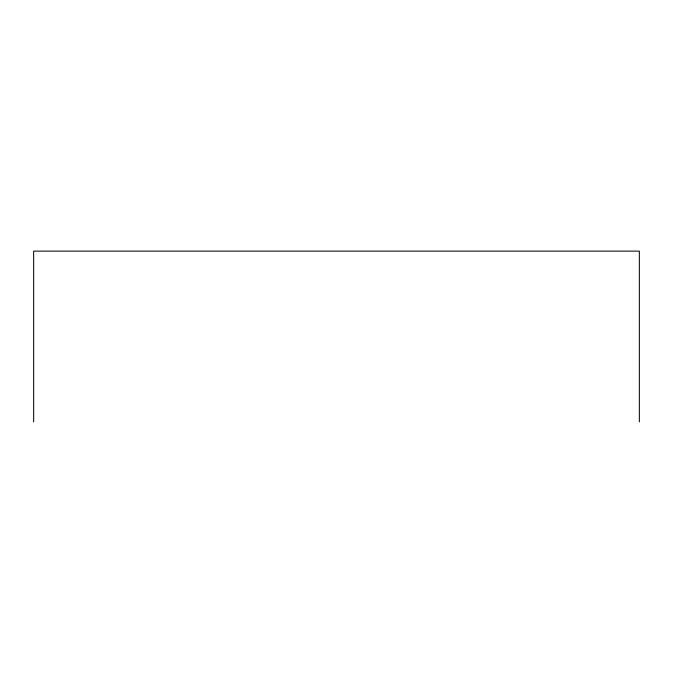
<?xml version="1.0" encoding="UTF-8"?>
<svg xmlns="http://www.w3.org/2000/svg" width="673" height="673" viewBox="0 0 673 673"><rect width="100%" height="100%" fill="white"/><g stroke="black" fill="none" stroke-linecap="round" stroke-linejoin="round"><path stroke-width="1.01" d="M639.35 421.878L639.35 251.122L33.65 251.122L33.65 421.878"/></g></svg>
